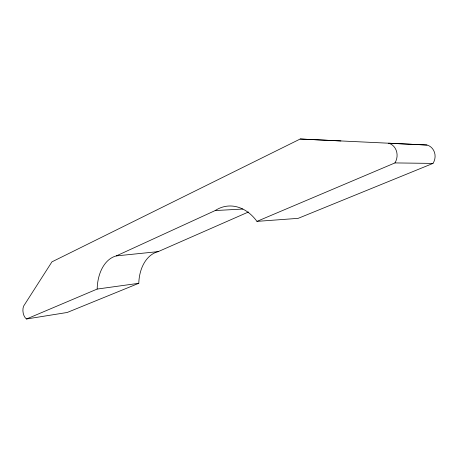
<?xml version="1.0" encoding="UTF-8"?>
<svg xmlns="http://www.w3.org/2000/svg" width="458" height="458" viewBox="0 0 458 458"><rect width="100%" height="100%" fill="white"/><g stroke="black" fill="none" stroke-linecap="round" stroke-linejoin="round"><path stroke-width="0.69" d="M340.901 140.932L300.196 139.014L51.931 261.861L23.616 306.116A8.181 4.649 82.6 0 0 26.524 318.986L67.2 312.476L138.785 283.302A38.134 26.335 81.7 0 1 158.182 251.625L248.465 211.997M26.524 318.986L97.159 289.067A40.144 26.238 82 0 1 116.315 255.907L215.208 210.548L242.814 209.043M215.208 210.548A46.092 34.774 83.3 0 1 256.949 221.374L394.939 162.922L432.993 163.403A12.063 11.049 -77.4 0 0 426.965 145.026L300.196 139.014M432.993 163.403L298.158 218.351L256.949 221.374M97.159 289.067L138.785 283.302M116.315 255.907L158.182 251.625M426.965 145.026L388.647 143.217A12.91 11.433 -81.7 0 1 394.939 162.922"/></g></svg>
